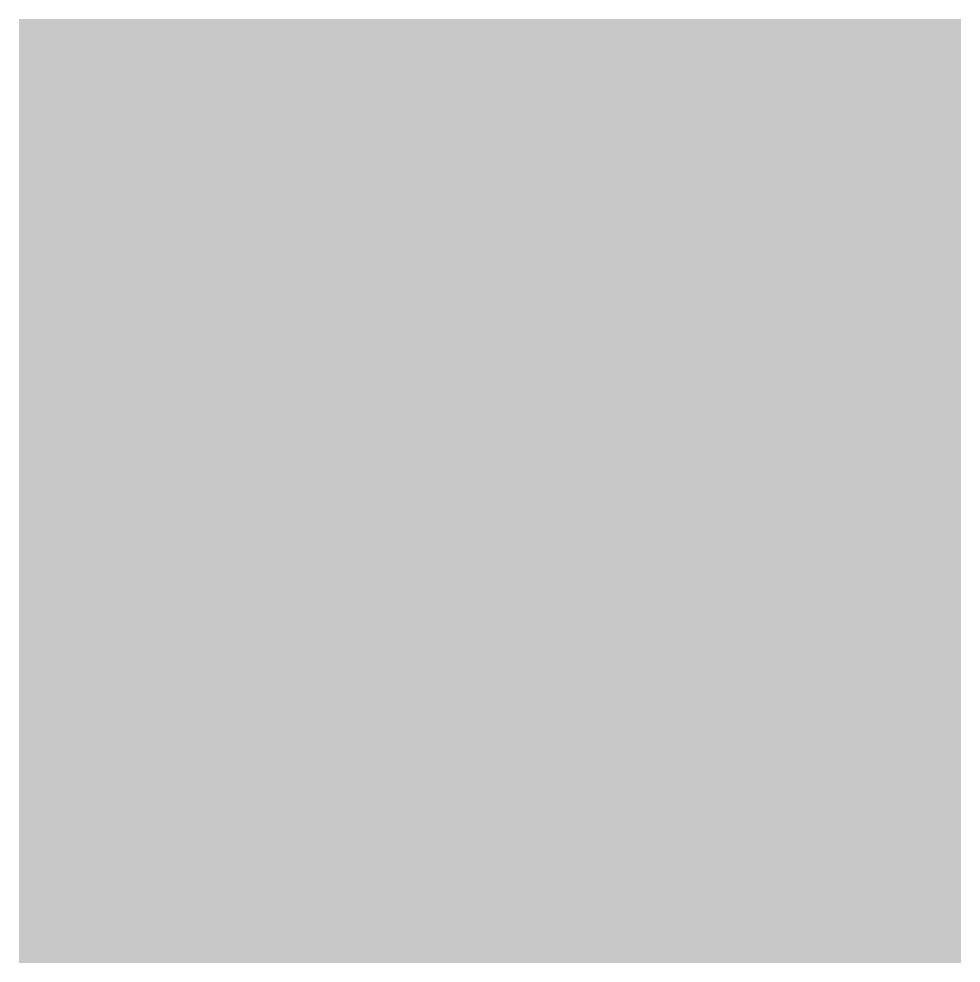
# Model space of a CAD drawing. Header units: inches. Extents: x -0.154 to 0.154, y -0.154 to 0.154.
import ezdxf

# ---------------------------------------------------------------- set-up
doc = ezdxf.new("R2010")
doc.units = ezdxf.units.IN
doc.header["$MEASUREMENT"] = 0

msp = doc.modelspace()

# ---------------------------------------------------------------- hatches: boundary and pattern name
at = {"true_color": 0xffffff, "transparency": 33554687}
h = msp.add_hatch(color=7, dxfattribs=at)
h.dxf.hatch_style = 1
h.paths.add_polyline_path([(-0.1415, -0.14209), (0.1415, -0.14209), (0.1415, 0.1415), (-0.1415, 0.1415)])

# ---------------------------------------------------------------- linework, layer by layer
at = {"color": 5, "const_width": 0.012}
msp.add_lwpolyline([(-0.1475, -0.14809), (0.1475, -0.14809), (0.1475, 0.1475), (-0.1475, 0.1475)], close=True, dxfattribs=at)

doc.saveas('drawing.dxf')
